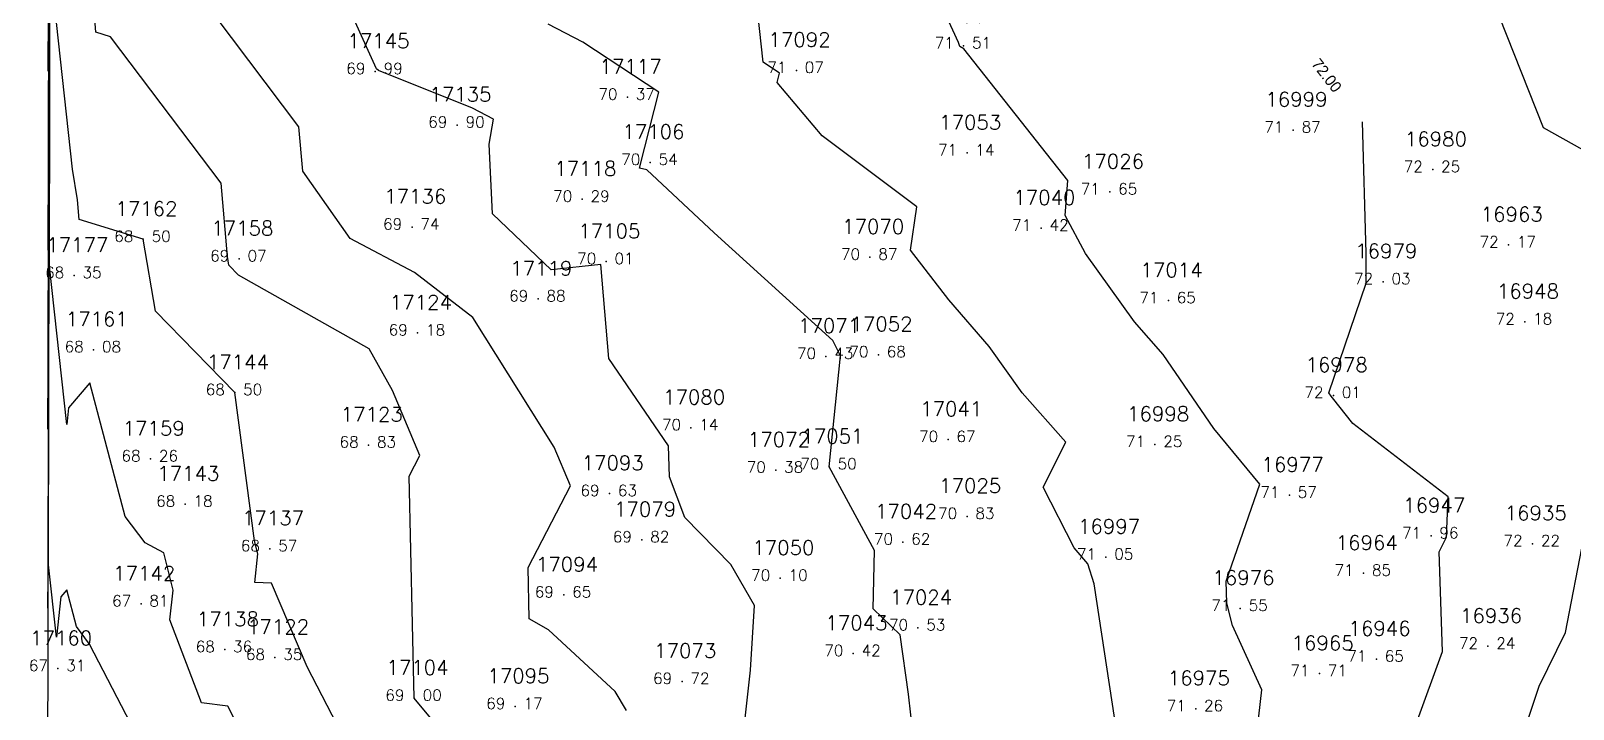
# Model space of a CAD drawing. Header units: millimetres. Extents: x 1412565 to 1412813, y 4931476 to 4931699.
# Drawn here: x 1412564.76 to 1412592.42, y 4931492.67 to 4931504.84 of the extents above; entities that cross this region are included whole.
import ezdxf
from ezdxf.enums import TextEntityAlignment as Align

# ---------------------------------------------------------------- set-up
doc = ezdxf.new("R2010")
doc.units = ezdxf.units.MM
for name, color, linetype in [('CIVIL', 50, 'Continuous'), ('CIVIL-DRAW', 80, 'Continuous'), ('CIVIL-NONAME', 130, 'Continuous'), ('CIVIL-TEXT', 240, 'Continuous'), ('CIVIL-Z', 50, 'Continuous'), ('Tcontours0', 7, 'Continuous'), ('Tcontours1', 7, 'Continuous'), ('Tcontours2', 7, 'Continuous')]:
    doc.layers.add(name, color=color, linetype=linetype)
doc.styles.add('CIVILCADMAIN', font='TXT.SHX')
doc.styles.add('MAVAT_HebTXT', font='hebtxt.shx')
doc.styles.get("Standard").update_dxf_attribs({"font": 'arial.ttf'})

# ---------------------------------------------------------------- blocks, each defined once
blk = doc.blocks.new('CIVIL-ZZ')
at = {"layer": 'CIVIL-DRAW'}
blk.add_point((0, 0), dxfattribs=at)
at = {"layer": 'CIVIL-NONAME'}
blk.add_attdef('NAME', text='', height=1.8, dxfattribs=at).set_placement((0, 2.1), align=Align.CENTER)
at = {"layer": 'CIVIL-TEXT', "flags": 8}
blk.add_attdef('TEXT', text='', height=2, dxfattribs=at).set_placement((0.2, -3.3), align=Align.CENTER)
at = {"layer": 'CIVIL-Z'}
blk.add_attdef('Z2', (0.75, -0.225), '', height=1.6, dxfattribs=at)
blk.add_attdef('Z1', text='', height=1.6, dxfattribs=at).set_placement((-0.75, -0.225), align=Align.RIGHT)

msp = doc.modelspace()

# ---------------------------------------------------------------- linework, layer by layer
at = {"layer": 'Tcontours0'}
for points, elevation in [([(1412565.072, 4931504.118), (1412565.084, 4931506.267), (1412565.175, 4931550.11)], 65), ([(1412577.575, 4931492.51), (1412577.668, 4931493.37), (1412577.737, 4931494.533), (1412577.314, 4931495.266), (1412576.491, 4931496.112), (1412576.215, 4931496.841), (1412576.199, 4931497.396), (1412575.125, 4931498.964), (1412574.986, 4931500.648), (1412574.091, 4931500.554), (1412573.042, 4931501.556), (1412572.984, 4931502.809), (1412573.059, 4931503.256), (1412572.682, 4931503.451), (1412570.997, 4931504.128), (1412570.961, 4931504.158), (1412569.749, 4931506.834)], 70)]:
    msp.add_lwpolyline(points, dxfattribs=dict(at, elevation=elevation))
at = {"layer": 'Tcontours1'}
for points, elevation in [([(1412565.071, 4931497.696), (1412565.077, 4931498.812), (1412565.174, 4931545.453)], 66), ([(1412565.07, 4931491.274), (1412565.071, 4931491.356), (1412565.173, 4931540.796)], 67), ([(1412568.99, 4931491.357), (1412568.296, 4931492.727), (1412567.822, 4931492.786), (1412567.258, 4931494.277), (1412567.318, 4931494.808), (1412567.146, 4931495.479), (1412566.812, 4931495.658), (1412566.456, 4931496.131), (1412565.824, 4931498.526), (1412565.442, 4931498.077), (1412565.41, 4931497.78), (1412565.098, 4931500.621), (1412565.172, 4931536.138)], 68), ([(1412573.301, 4931490.871), (1412571.64, 4931492.87), (1412571.546, 4931496.852), (1412571.738, 4931497.225), (1412571.247, 4931498.386), (1412570.832, 4931499.137), (1412568.49, 4931500.455), (1412568.315, 4931500.635), (1412568.289, 4931500.793), (1412568.176, 4931502.11), (1412566.195, 4931504.731), (1412565.93, 4931504.813), (1412565.814, 4931506.334), (1412565.417, 4931508.718), (1412565.129, 4931511.339), (1412565.171, 4931531.481)], 69), ([(1412584.243, 4931492.211), (1412583.829, 4931494.922), (1412583.716, 4931495.278), (1412583.474, 4931495.566), (1412582.914, 4931496.652), (1412583.321, 4931497.459), (1412582.54, 4931498.348), (1412581.945, 4931499.178), (1412581.223, 4931500.012), (1412580.536, 4931500.903), (1412580.648, 4931501.68), (1412578.952, 4931502.957), (1412578.144, 4931503.912), (1412578.187, 4931504.082), (1412577.894, 4931504.276), (1412577.739, 4931505.711)], 71), ([(1412588.551, 4931491.058), (1412589.065, 4931491.63), (1412589.151, 4931492.386), (1412589.603, 4931492.41), (1412590.076, 4931493.706), (1412590.016, 4931495.497), (1412590.15, 4931495.758), (1412590.175, 4931496.478), (1412588.47, 4931497.796), (1412588.102, 4931498.259), (1412588.078, 4931498.288), (1412588.038, 4931498.347), (1412588.706, 4931500.313), (1412588.708, 4931500.85), (1412588.643, 4931503.21)], 72)]:
    msp.add_lwpolyline(points, dxfattribs=dict(at, elevation=elevation))
at = {"layer": 'Tcontours2'}
for points, elevation in [([(1412565.072, 4931500.907), (1412565.081, 4931502.539), (1412565.175, 4931547.782)], 65.5), ([(1412565.071, 4931494.485), (1412565.074, 4931495.084), (1412565.174, 4931543.124)], 66.5), ([(1412569.69, 4931477.202), (1412569.528, 4931477.54), (1412569.481, 4931479.408), (1412569.487, 4931480.697), (1412569.055, 4931481.776), (1412568.877, 4931482.413), (1412568.624, 4931483.309), (1412568.165, 4931484.946), (1412568.01, 4931485.449), (1412568.075, 4931485.505), (1412567.951, 4931488.417), (1412567.558, 4931489.406), (1412567.157, 4931491.283), (1412566.867, 4931491.553), (1412566.555, 4931492.407), (1412565.816, 4931493.841), (1412565.582, 4931494.152), (1412565.408, 4931494.811), (1412565.303, 4931494.688), (1412565.225, 4931493.965), (1412565.083, 4931495.262), (1412565.173, 4931538.467)], 67.5), ([(1412570.89, 4931491.163), (1412569.717, 4931493.432), (1412569.079, 4931494.93), (1412568.78, 4931494.947), (1412568.837, 4931495.459), (1412568.777, 4931495.694), (1412568.42, 4931498.35), (1412566.997, 4931499.812), (1412566.78, 4931501.1), (1412565.63, 4931501.457), (1412565.603, 4931501.808), (1412565.512, 4931502.358), (1412565.114, 4931505.98), (1412565.172, 4931533.81)], 68.5), ([(1412575.444, 4931492.647), (1412575.244, 4931492.99), (1412574.048, 4931494.095), (1412573.702, 4931494.293), (1412573.68, 4931495.212), (1412574.438, 4931496.681), (1412574.146, 4931497.372), (1412572.687, 4931499.699), (1412571.643, 4931500.506), (1412570.49, 4931501.116), (1412569.64, 4931502.32), (1412569.572, 4931503.12), (1412568.07, 4931505.107), (1412567.597, 4931506.239), (1412567.052, 4931506.603), (1412566.833, 4931507.668), (1412566.073, 4931510.225), (1412566.024, 4931510.861), (1412565.323, 4931515.077), (1412565.145, 4931516.698), (1412565.171, 4931529.152)], 69.5), ([(1412588.715, 4931484.819), (1412588.771, 4931485.077), (1412589.172, 4931485.91), (1412590.673, 4931488.027), (1412590.646, 4931488.566), (1412592.1, 4931490.17), (1412591.438, 4931491.969), (1412591.811, 4931493.082), (1412592.282, 4931494.047), (1412592.607, 4931495.748), (1412593.114, 4931496.63), (1412593.179, 4931496.727), (1412593.088, 4931498.929), (1412592.9, 4931500.577), (1412592.737, 4931501.507), (1412592.593, 4931502.708), (1412591.888, 4931503.1), (1412591.1, 4931505.093), (1412590.945, 4931505.975), (1412590.017, 4931506.609), (1412589.392, 4931507.103), (1412588.434, 4931506.524)], 72.5), ([(1412586.672, 4931491.604), (1412586.834, 4931493.016), (1412586.312, 4931494.17), (1412586.209, 4931494.572), (1412586.195, 4931494.97), (1412586.803, 4931496.709), (1412585.973, 4931497.709), (1412585.07, 4931499.032), (1412584.555, 4931499.619), (1412583.673, 4931500.848), (1412583.308, 4931501.526), (1412583.357, 4931502.156), (1412581.492, 4931504.518), (1412581.422, 4931504.56), (1412581.398, 4931504.631), (1412580.854, 4931505.82)], 71.5), ([(1412580.876, 4931489.604), (1412580.498, 4931492.943), (1412580.354, 4931494.005), (1412579.866, 4931494.47), (1412579.892, 4931495.52), (1412579.08, 4931497.02), (1412579.283, 4931499.008), (1412579.146, 4931499.283), (1412577.015, 4931501.215), (1412575.81, 4931502.346), (1412575.675, 4931502.374), (1412575.774, 4931502.755), (1412576.023, 4931503.739), (1412574.661, 4931504.638), (1412574.04, 4931504.959)], 70.5)]:
    msp.add_lwpolyline(points, dxfattribs=dict(at, elevation=elevation))

# ---------------------------------------------------------------- block references
at = {"layer": 'CIVIL'}
ref = msp.add_blockref('CIVIL-ZZ', (1412581.49, 4931504.57, 71.51), dxfattribs=dict(at, xscale=0.2, yscale=0.2))
ref.add_attrib('Z2', '51', (1412581.64, 4931504.525), dxfattribs={"layer": 'CIVIL-Z', "height": 0.2, "style": 'CIVILCADMAIN'})
ref.add_attrib('Z1', '71', (1412580.97, 4931504.525), dxfattribs={"layer": 'CIVIL-Z', "height": 0.2, "style": 'CIVILCADMAIN'})
ref.add_attrib('NAME', '17069', (1412580.99, 4931504.99), dxfattribs={"layer": 'CIVIL-NONAME', "height": 0.26, "style": 'CIVILCADMAIN'})
ref = msp.add_blockref('CIVIL-ZZ', (1412570.94, 4931504.11, 69.99), dxfattribs=dict(at, xscale=0.2, yscale=0.2))
ref.add_attrib('Z2', '99', (1412571.09, 4931504.065), dxfattribs={"layer": 'CIVIL-Z', "height": 0.2, "style": 'CIVILCADMAIN'})
ref.add_attrib('Z1', '69', (1412570.42, 4931504.065), dxfattribs={"layer": 'CIVIL-Z', "height": 0.2, "style": 'CIVILCADMAIN'})
ref.add_attrib('NAME', '17145', (1412570.44, 4931504.53), dxfattribs={"layer": 'CIVIL-NONAME', "height": 0.26, "style": 'CIVILCADMAIN'})
ref = msp.add_blockref('CIVIL-ZZ', (1412578.49, 4931504.13, 71.07), dxfattribs=dict(at, xscale=0.2, yscale=0.2))
ref.add_attrib('Z2', '07', (1412578.64, 4931504.085), dxfattribs={"layer": 'CIVIL-Z', "height": 0.2, "style": 'CIVILCADMAIN'})
ref.add_attrib('Z1', '71', (1412577.97, 4931504.085), dxfattribs={"layer": 'CIVIL-Z', "height": 0.2, "style": 'CIVILCADMAIN'})
ref.add_attrib('NAME', '17092', (1412577.99, 4931504.55), dxfattribs={"layer": 'CIVIL-NONAME', "height": 0.26, "style": 'CIVILCADMAIN'})
ref = msp.add_blockref('CIVIL-ZZ', (1412575.46, 4931503.65, 70.37), dxfattribs=dict(at, xscale=0.2, yscale=0.2))
ref.add_attrib('Z2', '37', (1412575.61, 4931503.605), dxfattribs={"layer": 'CIVIL-Z', "height": 0.2, "style": 'CIVILCADMAIN'})
ref.add_attrib('Z1', '70', (1412574.94, 4931503.605), dxfattribs={"layer": 'CIVIL-Z', "height": 0.2, "style": 'CIVILCADMAIN'})
ref.add_attrib('NAME', '17117', (1412574.96, 4931504.07), dxfattribs={"layer": 'CIVIL-NONAME', "height": 0.26, "style": 'CIVILCADMAIN'})
ref = msp.add_blockref('CIVIL-ZZ', (1412572.41, 4931503.15, 69.9), dxfattribs=dict(at, xscale=0.2, yscale=0.2))
ref.add_attrib('Z2', '90', (1412572.56, 4931503.105), dxfattribs={"layer": 'CIVIL-Z', "height": 0.2, "style": 'CIVILCADMAIN'})
ref.add_attrib('Z1', '69', (1412571.89, 4931503.105), dxfattribs={"layer": 'CIVIL-Z', "height": 0.2, "style": 'CIVILCADMAIN'})
ref.add_attrib('NAME', '17135', (1412571.91, 4931503.57), dxfattribs={"layer": 'CIVIL-NONAME', "height": 0.26, "style": 'CIVILCADMAIN'})
ref = msp.add_blockref('CIVIL-ZZ', (1412587.4, 4931503.06, 71.87), dxfattribs=dict(at, xscale=0.2, yscale=0.2))
ref.add_attrib('Z2', '87', (1412587.55, 4931503.015), dxfattribs={"layer": 'CIVIL-Z', "height": 0.2, "style": 'CIVILCADMAIN'})
ref.add_attrib('Z1', '71', (1412586.88, 4931503.015), dxfattribs={"layer": 'CIVIL-Z', "height": 0.2, "style": 'CIVILCADMAIN'})
ref.add_attrib('NAME', '16999', (1412586.9, 4931503.48), dxfattribs={"layer": 'CIVIL-NONAME', "height": 0.26, "style": 'CIVILCADMAIN'})
ref = msp.add_blockref('CIVIL-ZZ', (1412581.55, 4931502.65, 71.14), dxfattribs=dict(at, xscale=0.2, yscale=0.2))
ref.add_attrib('Z2', '14', (1412581.7, 4931502.605), dxfattribs={"layer": 'CIVIL-Z', "height": 0.2, "style": 'CIVILCADMAIN'})
ref.add_attrib('Z1', '71', (1412581.03, 4931502.605), dxfattribs={"layer": 'CIVIL-Z', "height": 0.2, "style": 'CIVILCADMAIN'})
ref.add_attrib('NAME', '17053', (1412581.05, 4931503.07), dxfattribs={"layer": 'CIVIL-NONAME', "height": 0.26, "style": 'CIVILCADMAIN'})
ref = msp.add_blockref('CIVIL-ZZ', (1412575.87, 4931502.48, 70.54), dxfattribs=dict(at, xscale=0.2, yscale=0.2))
ref.add_attrib('Z2', '54', (1412576.02, 4931502.435), dxfattribs={"layer": 'CIVIL-Z', "height": 0.2, "style": 'CIVILCADMAIN'})
ref.add_attrib('Z1', '70', (1412575.35, 4931502.435), dxfattribs={"layer": 'CIVIL-Z', "height": 0.2, "style": 'CIVILCADMAIN'})
ref.add_attrib('NAME', '17106', (1412575.37, 4931502.9), dxfattribs={"layer": 'CIVIL-NONAME', "height": 0.26, "style": 'CIVILCADMAIN'})
ref = msp.add_blockref('CIVIL-ZZ', (1412589.9, 4931502.35, 72.25), dxfattribs=dict(at, xscale=0.2, yscale=0.2))
ref.add_attrib('Z2', '25', (1412590.05, 4931502.305), dxfattribs={"layer": 'CIVIL-Z', "height": 0.2, "style": 'CIVILCADMAIN'})
ref.add_attrib('Z1', '72', (1412589.38, 4931502.305), dxfattribs={"layer": 'CIVIL-Z', "height": 0.2, "style": 'CIVILCADMAIN'})
ref.add_attrib('NAME', '16980', (1412589.4, 4931502.77), dxfattribs={"layer": 'CIVIL-NONAME', "height": 0.26, "style": 'CIVILCADMAIN'})
ref = msp.add_blockref('CIVIL-ZZ', (1412574.65, 4931501.82, 70.29), dxfattribs=dict(at, xscale=0.2, yscale=0.2))
ref.add_attrib('Z2', '29', (1412574.8, 4931501.775), dxfattribs={"layer": 'CIVIL-Z', "height": 0.2, "style": 'CIVILCADMAIN'})
ref.add_attrib('Z1', '70', (1412574.13, 4931501.775), dxfattribs={"layer": 'CIVIL-Z', "height": 0.2, "style": 'CIVILCADMAIN'})
ref.add_attrib('NAME', '17118', (1412574.15, 4931502.24), dxfattribs={"layer": 'CIVIL-NONAME', "height": 0.26, "style": 'CIVILCADMAIN'})
ref = msp.add_blockref('CIVIL-ZZ', (1412584.11, 4931501.95, 71.65), dxfattribs=dict(at, xscale=0.2, yscale=0.2))
ref.add_attrib('Z2', '65', (1412584.26, 4931501.905), dxfattribs={"layer": 'CIVIL-Z', "height": 0.2, "style": 'CIVILCADMAIN'})
ref.add_attrib('Z1', '71', (1412583.59, 4931501.905), dxfattribs={"layer": 'CIVIL-Z', "height": 0.2, "style": 'CIVILCADMAIN'})
ref.add_attrib('NAME', '17026', (1412583.61, 4931502.37), dxfattribs={"layer": 'CIVIL-NONAME', "height": 0.26, "style": 'CIVILCADMAIN'})
ref = msp.add_blockref('CIVIL-ZZ', (1412571.6, 4931501.32, 69.74), dxfattribs=dict(at, xscale=0.2, yscale=0.2))
ref.add_attrib('Z2', '74', (1412571.75, 4931501.275), dxfattribs={"layer": 'CIVIL-Z', "height": 0.2, "style": 'CIVILCADMAIN'})
ref.add_attrib('Z1', '69', (1412571.08, 4931501.275), dxfattribs={"layer": 'CIVIL-Z', "height": 0.2, "style": 'CIVILCADMAIN'})
ref.add_attrib('NAME', '17136', (1412571.1, 4931501.74), dxfattribs={"layer": 'CIVIL-NONAME', "height": 0.26, "style": 'CIVILCADMAIN'})
ref = msp.add_blockref('CIVIL-ZZ', (1412582.88, 4931501.3, 71.42), dxfattribs=dict(at, xscale=0.2, yscale=0.2))
ref.add_attrib('Z2', '42', (1412583.03, 4931501.255), dxfattribs={"layer": 'CIVIL-Z', "height": 0.2, "style": 'CIVILCADMAIN'})
ref.add_attrib('Z1', '71', (1412582.36, 4931501.255), dxfattribs={"layer": 'CIVIL-Z', "height": 0.2, "style": 'CIVILCADMAIN'})
ref.add_attrib('NAME', '17040', (1412582.38, 4931501.72), dxfattribs={"layer": 'CIVIL-NONAME', "height": 0.26, "style": 'CIVILCADMAIN'})
ref = msp.add_blockref('CIVIL-ZZ', (1412566.78, 4931501.1, 68.5), dxfattribs=dict(at, xscale=0.2, yscale=0.2))
ref.add_attrib('Z2', '50', (1412566.93, 4931501.055), dxfattribs={"layer": 'CIVIL-Z', "height": 0.2, "style": 'CIVILCADMAIN'})
ref.add_attrib('Z1', '68', (1412566.26, 4931501.055), dxfattribs={"layer": 'CIVIL-Z', "height": 0.2, "style": 'CIVILCADMAIN'})
ref.add_attrib('NAME', '17162', (1412566.28, 4931501.52), dxfattribs={"layer": 'CIVIL-NONAME', "height": 0.26, "style": 'CIVILCADMAIN'})
ref = msp.add_blockref('CIVIL-ZZ', (1412591.26, 4931501, 72.17), dxfattribs=dict(at, xscale=0.2, yscale=0.2))
ref.add_attrib('Z2', '17', (1412591.41, 4931500.955), dxfattribs={"layer": 'CIVIL-Z', "height": 0.2, "style": 'CIVILCADMAIN'})
ref.add_attrib('Z1', '72', (1412590.74, 4931500.955), dxfattribs={"layer": 'CIVIL-Z', "height": 0.2, "style": 'CIVILCADMAIN'})
ref.add_attrib('NAME', '16963', (1412590.76, 4931501.42), dxfattribs={"layer": 'CIVIL-NONAME', "height": 0.26, "style": 'CIVILCADMAIN'})
ref = msp.add_blockref('CIVIL-ZZ', (1412568.5, 4931500.75, 69.07), dxfattribs=dict(at, xscale=0.2, yscale=0.2))
ref.add_attrib('Z2', '07', (1412568.65, 4931500.705), dxfattribs={"layer": 'CIVIL-Z', "height": 0.2, "style": 'CIVILCADMAIN'})
ref.add_attrib('Z1', '69', (1412567.98, 4931500.705), dxfattribs={"layer": 'CIVIL-Z', "height": 0.2, "style": 'CIVILCADMAIN'})
ref.add_attrib('NAME', '17158', (1412568, 4931501.17), dxfattribs={"layer": 'CIVIL-NONAME', "height": 0.26, "style": 'CIVILCADMAIN'})
ref = msp.add_blockref('CIVIL-ZZ', (1412575.08, 4931500.7, 70.01), dxfattribs=dict(at, xscale=0.2, yscale=0.2))
ref.add_attrib('Z2', '01', (1412575.23, 4931500.655), dxfattribs={"layer": 'CIVIL-Z', "height": 0.2, "style": 'CIVILCADMAIN'})
ref.add_attrib('Z1', '70', (1412574.56, 4931500.655), dxfattribs={"layer": 'CIVIL-Z', "height": 0.2, "style": 'CIVILCADMAIN'})
ref.add_attrib('NAME', '17105', (1412574.58, 4931501.12), dxfattribs={"layer": 'CIVIL-NONAME', "height": 0.26, "style": 'CIVILCADMAIN'})
ref = msp.add_blockref('CIVIL-ZZ', (1412579.81, 4931500.78, 70.87), dxfattribs=dict(at, xscale=0.2, yscale=0.2))
ref.add_attrib('Z2', '87', (1412579.96, 4931500.735), dxfattribs={"layer": 'CIVIL-Z', "height": 0.2, "style": 'CIVILCADMAIN'})
ref.add_attrib('Z1', '70', (1412579.29, 4931500.735), dxfattribs={"layer": 'CIVIL-Z', "height": 0.2, "style": 'CIVILCADMAIN'})
ref.add_attrib('NAME', '17070', (1412579.31, 4931501.2), dxfattribs={"layer": 'CIVIL-NONAME', "height": 0.26, "style": 'CIVILCADMAIN'})
ref = msp.add_blockref('CIVIL-ZZ', (1412565.54, 4931500.45, 68.35), dxfattribs=dict(at, xscale=0.2, yscale=0.2))
ref.add_attrib('Z2', '35', (1412565.69, 4931500.405), dxfattribs={"layer": 'CIVIL-Z', "height": 0.2, "style": 'CIVILCADMAIN'})
ref.add_attrib('Z1', '68', (1412565.02, 4931500.405), dxfattribs={"layer": 'CIVIL-Z', "height": 0.2, "style": 'CIVILCADMAIN'})
ref.add_attrib('NAME', '17177', (1412565.04, 4931500.87), dxfattribs={"layer": 'CIVIL-NONAME', "height": 0.26, "style": 'CIVILCADMAIN'})
ref = msp.add_blockref('CIVIL-ZZ', (1412589.01, 4931500.34, 72.03), dxfattribs=dict(at, xscale=0.2, yscale=0.2))
ref.add_attrib('Z2', '03', (1412589.16, 4931500.295), dxfattribs={"layer": 'CIVIL-Z', "height": 0.2, "style": 'CIVILCADMAIN'})
ref.add_attrib('Z1', '72', (1412588.49, 4931500.295), dxfattribs={"layer": 'CIVIL-Z', "height": 0.2, "style": 'CIVILCADMAIN'})
ref.add_attrib('NAME', '16979', (1412588.51, 4931500.76), dxfattribs={"layer": 'CIVIL-NONAME', "height": 0.26, "style": 'CIVILCADMAIN'})
ref = msp.add_blockref('CIVIL-ZZ', (1412573.86, 4931500.03, 69.88), dxfattribs=dict(at, xscale=0.2, yscale=0.2))
ref.add_attrib('Z2', '88', (1412574.01, 4931499.985), dxfattribs={"layer": 'CIVIL-Z', "height": 0.2, "style": 'CIVILCADMAIN'})
ref.add_attrib('Z1', '69', (1412573.34, 4931499.985), dxfattribs={"layer": 'CIVIL-Z', "height": 0.2, "style": 'CIVILCADMAIN'})
ref.add_attrib('NAME', '17119', (1412573.36, 4931500.45), dxfattribs={"layer": 'CIVIL-NONAME', "height": 0.26, "style": 'CIVILCADMAIN'})
ref = msp.add_blockref('CIVIL-ZZ', (1412585.16, 4931500, 71.65), dxfattribs=dict(at, xscale=0.2, yscale=0.2))
ref.add_attrib('Z2', '65', (1412585.31, 4931499.955), dxfattribs={"layer": 'CIVIL-Z', "height": 0.2, "style": 'CIVILCADMAIN'})
ref.add_attrib('Z1', '71', (1412584.64, 4931499.955), dxfattribs={"layer": 'CIVIL-Z', "height": 0.2, "style": 'CIVILCADMAIN'})
ref.add_attrib('NAME', '17014', (1412584.66, 4931500.42), dxfattribs={"layer": 'CIVIL-NONAME', "height": 0.26, "style": 'CIVILCADMAIN'})
ref = msp.add_blockref('CIVIL-ZZ', (1412591.55, 4931499.62, 72.18), dxfattribs=dict(at, xscale=0.2, yscale=0.2))
ref.add_attrib('Z2', '18', (1412591.7, 4931499.575), dxfattribs={"layer": 'CIVIL-Z', "height": 0.2, "style": 'CIVILCADMAIN'})
ref.add_attrib('Z1', '72', (1412591.03, 4931499.575), dxfattribs={"layer": 'CIVIL-Z', "height": 0.2, "style": 'CIVILCADMAIN'})
ref.add_attrib('NAME', '16948', (1412591.05, 4931500.04), dxfattribs={"layer": 'CIVIL-NONAME', "height": 0.26, "style": 'CIVILCADMAIN'})
ref = msp.add_blockref('CIVIL-ZZ', (1412571.7, 4931499.42, 69.18), dxfattribs=dict(at, xscale=0.2, yscale=0.2))
ref.add_attrib('Z2', '18', (1412571.85, 4931499.375), dxfattribs={"layer": 'CIVIL-Z', "height": 0.2, "style": 'CIVILCADMAIN'})
ref.add_attrib('Z1', '69', (1412571.18, 4931499.375), dxfattribs={"layer": 'CIVIL-Z', "height": 0.2, "style": 'CIVILCADMAIN'})
ref.add_attrib('NAME', '17124', (1412571.2, 4931499.84), dxfattribs={"layer": 'CIVIL-NONAME', "height": 0.26, "style": 'CIVILCADMAIN'})
ref = msp.add_blockref('CIVIL-ZZ', (1412565.89, 4931499.12, 68.08), dxfattribs=dict(at, xscale=0.2, yscale=0.2))
ref.add_attrib('Z2', '08', (1412566.04, 4931499.075), dxfattribs={"layer": 'CIVIL-Z', "height": 0.2, "style": 'CIVILCADMAIN'})
ref.add_attrib('Z1', '68', (1412565.37, 4931499.075), dxfattribs={"layer": 'CIVIL-Z', "height": 0.2, "style": 'CIVILCADMAIN'})
ref.add_attrib('NAME', '17161', (1412565.39, 4931499.54), dxfattribs={"layer": 'CIVIL-NONAME', "height": 0.26, "style": 'CIVILCADMAIN'})
ref = msp.add_blockref('CIVIL-ZZ', (1412579.02, 4931499, 70.43), dxfattribs=dict(at, xscale=0.2, yscale=0.2))
ref.add_attrib('Z2', '43', (1412579.17, 4931498.955), dxfattribs={"layer": 'CIVIL-Z', "height": 0.2, "style": 'CIVILCADMAIN'})
ref.add_attrib('Z1', '70', (1412578.5, 4931498.955), dxfattribs={"layer": 'CIVIL-Z', "height": 0.2, "style": 'CIVILCADMAIN'})
ref.add_attrib('NAME', '17071', (1412578.52, 4931499.42), dxfattribs={"layer": 'CIVIL-NONAME', "height": 0.26, "style": 'CIVILCADMAIN'})
ref = msp.add_blockref('CIVIL-ZZ', (1412579.96, 4931499.03, 70.68), dxfattribs=dict(at, xscale=0.2, yscale=0.2))
ref.add_attrib('Z2', '68', (1412580.11, 4931498.985), dxfattribs={"layer": 'CIVIL-Z', "height": 0.2, "style": 'CIVILCADMAIN'})
ref.add_attrib('Z1', '70', (1412579.44, 4931498.985), dxfattribs={"layer": 'CIVIL-Z', "height": 0.2, "style": 'CIVILCADMAIN'})
ref.add_attrib('NAME', '17052', (1412579.46, 4931499.45), dxfattribs={"layer": 'CIVIL-NONAME', "height": 0.26, "style": 'CIVILCADMAIN'})
ref = msp.add_blockref('CIVIL-ZZ', (1412568.42, 4931498.35, 68.5), dxfattribs=dict(at, xscale=0.2, yscale=0.2))
ref.add_attrib('Z2', '50', (1412568.57, 4931498.305), dxfattribs={"layer": 'CIVIL-Z', "height": 0.2, "style": 'CIVILCADMAIN'})
ref.add_attrib('Z1', '68', (1412567.9, 4931498.305), dxfattribs={"layer": 'CIVIL-Z', "height": 0.2, "style": 'CIVILCADMAIN'})
ref.add_attrib('NAME', '17144', (1412567.92, 4931498.77), dxfattribs={"layer": 'CIVIL-NONAME', "height": 0.26, "style": 'CIVILCADMAIN'})
ref = msp.add_blockref('CIVIL-ZZ', (1412588.12, 4931498.3, 72.01), dxfattribs=dict(at, xscale=0.2, yscale=0.2))
ref.add_attrib('Z2', '01', (1412588.27, 4931498.255), dxfattribs={"layer": 'CIVIL-Z', "height": 0.2, "style": 'CIVILCADMAIN'})
ref.add_attrib('Z1', '72', (1412587.6, 4931498.255), dxfattribs={"layer": 'CIVIL-Z', "height": 0.2, "style": 'CIVILCADMAIN'})
ref.add_attrib('NAME', '16978', (1412587.62, 4931498.72), dxfattribs={"layer": 'CIVIL-NONAME', "height": 0.26, "style": 'CIVILCADMAIN'})
ref = msp.add_blockref('CIVIL-ZZ', (1412576.6, 4931497.72, 70.14), dxfattribs=dict(at, xscale=0.2, yscale=0.2))
ref.add_attrib('Z2', '14', (1412576.75, 4931497.675), dxfattribs={"layer": 'CIVIL-Z', "height": 0.2, "style": 'CIVILCADMAIN'})
ref.add_attrib('Z1', '70', (1412576.08, 4931497.675), dxfattribs={"layer": 'CIVIL-Z', "height": 0.2, "style": 'CIVILCADMAIN'})
ref.add_attrib('NAME', '17080', (1412576.1, 4931498.14), dxfattribs={"layer": 'CIVIL-NONAME', "height": 0.26, "style": 'CIVILCADMAIN'})
ref = msp.add_blockref('CIVIL-ZZ', (1412570.82, 4931497.41, 68.83), dxfattribs=dict(at, xscale=0.2, yscale=0.2))
ref.add_attrib('Z2', '83', (1412570.97, 4931497.365), dxfattribs={"layer": 'CIVIL-Z', "height": 0.2, "style": 'CIVILCADMAIN'})
ref.add_attrib('Z1', '68', (1412570.3, 4931497.365), dxfattribs={"layer": 'CIVIL-Z', "height": 0.2, "style": 'CIVILCADMAIN'})
ref.add_attrib('NAME', '17123', (1412570.32, 4931497.83), dxfattribs={"layer": 'CIVIL-NONAME', "height": 0.26, "style": 'CIVILCADMAIN'})
ref = msp.add_blockref('CIVIL-ZZ', (1412581.21, 4931497.51, 70.67), dxfattribs=dict(at, xscale=0.2, yscale=0.2))
ref.add_attrib('Z2', '67', (1412581.36, 4931497.465), dxfattribs={"layer": 'CIVIL-Z', "height": 0.2, "style": 'CIVILCADMAIN'})
ref.add_attrib('Z1', '70', (1412580.69, 4931497.465), dxfattribs={"layer": 'CIVIL-Z', "height": 0.2, "style": 'CIVILCADMAIN'})
ref.add_attrib('NAME', '17041', (1412580.71, 4931497.93), dxfattribs={"layer": 'CIVIL-NONAME', "height": 0.26, "style": 'CIVILCADMAIN'})
ref = msp.add_blockref('CIVIL-ZZ', (1412584.92, 4931497.42, 71.25), dxfattribs=dict(at, xscale=0.2, yscale=0.2))
ref.add_attrib('Z2', '25', (1412585.07, 4931497.375), dxfattribs={"layer": 'CIVIL-Z', "height": 0.2, "style": 'CIVILCADMAIN'})
ref.add_attrib('Z1', '71', (1412584.4, 4931497.375), dxfattribs={"layer": 'CIVIL-Z', "height": 0.2, "style": 'CIVILCADMAIN'})
ref.add_attrib('NAME', '16998', (1412584.42, 4931497.84), dxfattribs={"layer": 'CIVIL-NONAME', "height": 0.26, "style": 'CIVILCADMAIN'})
ref = msp.add_blockref('CIVIL-ZZ', (1412566.91, 4931497.16, 68.26), dxfattribs=dict(at, xscale=0.2, yscale=0.2))
ref.add_attrib('Z2', '26', (1412567.06, 4931497.115), dxfattribs={"layer": 'CIVIL-Z', "height": 0.2, "style": 'CIVILCADMAIN'})
ref.add_attrib('Z1', '68', (1412566.39, 4931497.115), dxfattribs={"layer": 'CIVIL-Z', "height": 0.2, "style": 'CIVILCADMAIN'})
ref.add_attrib('NAME', '17159', (1412566.41, 4931497.58), dxfattribs={"layer": 'CIVIL-NONAME', "height": 0.26, "style": 'CIVILCADMAIN'})
ref = msp.add_blockref('CIVIL-ZZ', (1412578.12, 4931496.96, 70.38), dxfattribs=dict(at, xscale=0.2, yscale=0.2))
ref.add_attrib('Z2', '38', (1412578.27, 4931496.915), dxfattribs={"layer": 'CIVIL-Z', "height": 0.2, "style": 'CIVILCADMAIN'})
ref.add_attrib('Z1', '70', (1412577.6, 4931496.915), dxfattribs={"layer": 'CIVIL-Z', "height": 0.2, "style": 'CIVILCADMAIN'})
ref.add_attrib('NAME', '17072', (1412577.62, 4931497.38), dxfattribs={"layer": 'CIVIL-NONAME', "height": 0.26, "style": 'CIVILCADMAIN'})
ref = msp.add_blockref('CIVIL-ZZ', (1412579.08, 4931497.02, 70.5), dxfattribs=dict(at, xscale=0.2, yscale=0.2))
ref.add_attrib('Z2', '50', (1412579.23, 4931496.975), dxfattribs={"layer": 'CIVIL-Z', "height": 0.2, "style": 'CIVILCADMAIN'})
ref.add_attrib('Z1', '70', (1412578.56, 4931496.975), dxfattribs={"layer": 'CIVIL-Z', "height": 0.2, "style": 'CIVILCADMAIN'})
ref.add_attrib('NAME', '17051', (1412578.58, 4931497.44), dxfattribs={"layer": 'CIVIL-NONAME', "height": 0.26, "style": 'CIVILCADMAIN'})
ref = msp.add_blockref('CIVIL-ZZ', (1412575.14, 4931496.54, 69.63), dxfattribs=dict(at, xscale=0.2, yscale=0.2))
ref.add_attrib('Z2', '63', (1412575.29, 4931496.495), dxfattribs={"layer": 'CIVIL-Z', "height": 0.2, "style": 'CIVILCADMAIN'})
ref.add_attrib('Z1', '69', (1412574.62, 4931496.495), dxfattribs={"layer": 'CIVIL-Z', "height": 0.2, "style": 'CIVILCADMAIN'})
ref.add_attrib('NAME', '17093', (1412574.64, 4931496.96), dxfattribs={"layer": 'CIVIL-NONAME', "height": 0.26, "style": 'CIVILCADMAIN'})
ref = msp.add_blockref('CIVIL-ZZ', (1412587.33, 4931496.51, 71.57), dxfattribs=dict(at, xscale=0.2, yscale=0.2))
ref.add_attrib('Z2', '57', (1412587.48, 4931496.465), dxfattribs={"layer": 'CIVIL-Z', "height": 0.2, "style": 'CIVILCADMAIN'})
ref.add_attrib('Z1', '71', (1412586.81, 4931496.465), dxfattribs={"layer": 'CIVIL-Z', "height": 0.2, "style": 'CIVILCADMAIN'})
ref.add_attrib('NAME', '16977', (1412586.83, 4931496.93), dxfattribs={"layer": 'CIVIL-NONAME', "height": 0.26, "style": 'CIVILCADMAIN'})
ref = msp.add_blockref('CIVIL-ZZ', (1412567.53, 4931496.35, 68.18), dxfattribs=dict(at, xscale=0.2, yscale=0.2))
ref.add_attrib('Z2', '18', (1412567.68, 4931496.305), dxfattribs={"layer": 'CIVIL-Z', "height": 0.2, "style": 'CIVILCADMAIN'})
ref.add_attrib('Z1', '68', (1412567.01, 4931496.305), dxfattribs={"layer": 'CIVIL-Z', "height": 0.2, "style": 'CIVILCADMAIN'})
ref.add_attrib('NAME', '17143', (1412567.03, 4931496.77), dxfattribs={"layer": 'CIVIL-NONAME', "height": 0.26, "style": 'CIVILCADMAIN'})
ref = msp.add_blockref('CIVIL-ZZ', (1412581.55, 4931496.13, 70.83), dxfattribs=dict(at, xscale=0.2, yscale=0.2))
ref.add_attrib('Z2', '83', (1412581.7, 4931496.085), dxfattribs={"layer": 'CIVIL-Z', "height": 0.2, "style": 'CIVILCADMAIN'})
ref.add_attrib('Z1', '70', (1412581.03, 4931496.085), dxfattribs={"layer": 'CIVIL-Z', "height": 0.2, "style": 'CIVILCADMAIN'})
ref.add_attrib('NAME', '17025', (1412581.05, 4931496.55), dxfattribs={"layer": 'CIVIL-NONAME', "height": 0.26, "style": 'CIVILCADMAIN'})
ref = msp.add_blockref('CIVIL-ZZ', (1412575.72, 4931495.71, 69.82), dxfattribs=dict(at, xscale=0.2, yscale=0.2))
ref.add_attrib('Z2', '82', (1412575.87, 4931495.665), dxfattribs={"layer": 'CIVIL-Z', "height": 0.2, "style": 'CIVILCADMAIN'})
ref.add_attrib('Z1', '69', (1412575.2, 4931495.665), dxfattribs={"layer": 'CIVIL-Z', "height": 0.2, "style": 'CIVILCADMAIN'})
ref.add_attrib('NAME', '17079', (1412575.22, 4931496.13), dxfattribs={"layer": 'CIVIL-NONAME', "height": 0.26, "style": 'CIVILCADMAIN'})
ref = msp.add_blockref('CIVIL-ZZ', (1412580.4, 4931495.67, 70.62), dxfattribs=dict(at, xscale=0.2, yscale=0.2))
ref.add_attrib('Z2', '62', (1412580.55, 4931495.625), dxfattribs={"layer": 'CIVIL-Z', "height": 0.2, "style": 'CIVILCADMAIN'})
ref.add_attrib('Z1', '70', (1412579.88, 4931495.625), dxfattribs={"layer": 'CIVIL-Z', "height": 0.2, "style": 'CIVILCADMAIN'})
ref.add_attrib('NAME', '17042', (1412579.9, 4931496.09), dxfattribs={"layer": 'CIVIL-NONAME', "height": 0.26, "style": 'CIVILCADMAIN'})
ref = msp.add_blockref('CIVIL-ZZ', (1412589.87, 4931495.78, 71.96), dxfattribs=dict(at, xscale=0.2, yscale=0.2))
ref.add_attrib('Z2', '96', (1412590.02, 4931495.735), dxfattribs={"layer": 'CIVIL-Z', "height": 0.2, "style": 'CIVILCADMAIN'})
ref.add_attrib('Z1', '71', (1412589.35, 4931495.735), dxfattribs={"layer": 'CIVIL-Z', "height": 0.2, "style": 'CIVILCADMAIN'})
ref.add_attrib('NAME', '16947', (1412589.37, 4931496.2), dxfattribs={"layer": 'CIVIL-NONAME', "height": 0.26, "style": 'CIVILCADMAIN'})
ref = msp.add_blockref('CIVIL-ZZ', (1412569.05, 4931495.55, 68.57), dxfattribs=dict(at, xscale=0.2, yscale=0.2))
ref.add_attrib('Z2', '57', (1412569.2, 4931495.505), dxfattribs={"layer": 'CIVIL-Z', "height": 0.2, "style": 'CIVILCADMAIN'})
ref.add_attrib('Z1', '68', (1412568.53, 4931495.505), dxfattribs={"layer": 'CIVIL-Z', "height": 0.2, "style": 'CIVILCADMAIN'})
ref.add_attrib('NAME', '17137', (1412568.55, 4931495.97), dxfattribs={"layer": 'CIVIL-NONAME', "height": 0.26, "style": 'CIVILCADMAIN'})
ref = msp.add_blockref('CIVIL-ZZ', (1412584.04, 4931495.4, 71.05), dxfattribs=dict(at, xscale=0.2, yscale=0.2))
ref.add_attrib('Z2', '05', (1412584.19, 4931495.355), dxfattribs={"layer": 'CIVIL-Z', "height": 0.2, "style": 'CIVILCADMAIN'})
ref.add_attrib('Z1', '71', (1412583.52, 4931495.355), dxfattribs={"layer": 'CIVIL-Z', "height": 0.2, "style": 'CIVILCADMAIN'})
ref.add_attrib('NAME', '16997', (1412583.54, 4931495.82), dxfattribs={"layer": 'CIVIL-NONAME', "height": 0.26, "style": 'CIVILCADMAIN'})
ref = msp.add_blockref('CIVIL-ZZ', (1412591.69, 4931495.64, 72.22), dxfattribs=dict(at, xscale=0.2, yscale=0.2))
ref.add_attrib('Z2', '22', (1412591.84, 4931495.595), dxfattribs={"layer": 'CIVIL-Z', "height": 0.2, "style": 'CIVILCADMAIN'})
ref.add_attrib('Z1', '72', (1412591.17, 4931495.595), dxfattribs={"layer": 'CIVIL-Z', "height": 0.2, "style": 'CIVILCADMAIN'})
ref.add_attrib('NAME', '16935', (1412591.19, 4931496.06), dxfattribs={"layer": 'CIVIL-NONAME', "height": 0.26, "style": 'CIVILCADMAIN'})
ref = msp.add_blockref('CIVIL-ZZ', (1412588.66, 4931495.11, 71.85), dxfattribs=dict(at, xscale=0.2, yscale=0.2))
ref.add_attrib('Z2', '85', (1412588.81, 4931495.065), dxfattribs={"layer": 'CIVIL-Z', "height": 0.2, "style": 'CIVILCADMAIN'})
ref.add_attrib('Z1', '71', (1412588.14, 4931495.065), dxfattribs={"layer": 'CIVIL-Z', "height": 0.2, "style": 'CIVILCADMAIN'})
ref.add_attrib('NAME', '16964', (1412588.16, 4931495.53), dxfattribs={"layer": 'CIVIL-NONAME', "height": 0.26, "style": 'CIVILCADMAIN'})
ref = msp.add_blockref('CIVIL-ZZ', (1412578.2, 4931495.02, 70.1), dxfattribs=dict(at, xscale=0.2, yscale=0.2))
ref.add_attrib('Z2', '10', (1412578.35, 4931494.975), dxfattribs={"layer": 'CIVIL-Z', "height": 0.2, "style": 'CIVILCADMAIN'})
ref.add_attrib('Z1', '70', (1412577.68, 4931494.975), dxfattribs={"layer": 'CIVIL-Z', "height": 0.2, "style": 'CIVILCADMAIN'})
ref.add_attrib('NAME', '17050', (1412577.7, 4931495.44), dxfattribs={"layer": 'CIVIL-NONAME', "height": 0.26, "style": 'CIVILCADMAIN'})
ref = msp.add_blockref('CIVIL-ZZ', (1412566.74, 4931494.56, 67.81), dxfattribs=dict(at, xscale=0.2, yscale=0.2))
ref.add_attrib('Z2', '81', (1412566.89, 4931494.515), dxfattribs={"layer": 'CIVIL-Z', "height": 0.2, "style": 'CIVILCADMAIN'})
ref.add_attrib('Z1', '67', (1412566.22, 4931494.515), dxfattribs={"layer": 'CIVIL-Z', "height": 0.2, "style": 'CIVILCADMAIN'})
ref.add_attrib('NAME', '17142', (1412566.24, 4931494.98), dxfattribs={"layer": 'CIVIL-NONAME', "height": 0.26, "style": 'CIVILCADMAIN'})
ref = msp.add_blockref('CIVIL-ZZ', (1412574.32, 4931494.72, 69.65), dxfattribs=dict(at, xscale=0.2, yscale=0.2))
ref.add_attrib('Z2', '65', (1412574.47, 4931494.675), dxfattribs={"layer": 'CIVIL-Z', "height": 0.2, "style": 'CIVILCADMAIN'})
ref.add_attrib('Z1', '69', (1412573.8, 4931494.675), dxfattribs={"layer": 'CIVIL-Z', "height": 0.2, "style": 'CIVILCADMAIN'})
ref.add_attrib('NAME', '17094', (1412573.82, 4931495.14), dxfattribs={"layer": 'CIVIL-NONAME', "height": 0.26, "style": 'CIVILCADMAIN'})
ref = msp.add_blockref('CIVIL-ZZ', (1412586.45, 4931494.48, 71.55), dxfattribs=dict(at, xscale=0.2, yscale=0.2))
ref.add_attrib('Z2', '55', (1412586.6, 4931494.435), dxfattribs={"layer": 'CIVIL-Z', "height": 0.2, "style": 'CIVILCADMAIN'})
ref.add_attrib('Z1', '71', (1412585.93, 4931494.435), dxfattribs={"layer": 'CIVIL-Z', "height": 0.2, "style": 'CIVILCADMAIN'})
ref.add_attrib('NAME', '16976', (1412585.95, 4931494.9), dxfattribs={"layer": 'CIVIL-NONAME', "height": 0.26, "style": 'CIVILCADMAIN'})
ref = msp.add_blockref('CIVIL-ZZ', (1412580.67, 4931494.13, 70.53), dxfattribs=dict(at, xscale=0.2, yscale=0.2))
ref.add_attrib('Z2', '53', (1412580.82, 4931494.085), dxfattribs={"layer": 'CIVIL-Z', "height": 0.2, "style": 'CIVILCADMAIN'})
ref.add_attrib('Z1', '70', (1412580.15, 4931494.085), dxfattribs={"layer": 'CIVIL-Z', "height": 0.2, "style": 'CIVILCADMAIN'})
ref.add_attrib('NAME', '17024', (1412580.17, 4931494.55), dxfattribs={"layer": 'CIVIL-NONAME', "height": 0.26, "style": 'CIVILCADMAIN'})
ref = msp.add_blockref('CIVIL-ZZ', (1412568.24, 4931493.74, 68.36), dxfattribs=dict(at, xscale=0.2, yscale=0.2))
ref.add_attrib('Z2', '36', (1412568.39, 4931493.695), dxfattribs={"layer": 'CIVIL-Z', "height": 0.2, "style": 'CIVILCADMAIN'})
ref.add_attrib('Z1', '68', (1412567.72, 4931493.695), dxfattribs={"layer": 'CIVIL-Z', "height": 0.2, "style": 'CIVILCADMAIN'})
ref.add_attrib('NAME', '17138', (1412567.74, 4931494.16), dxfattribs={"layer": 'CIVIL-NONAME', "height": 0.26, "style": 'CIVILCADMAIN'})
ref = msp.add_blockref('CIVIL-ZZ', (1412590.89, 4931493.8, 72.24), dxfattribs=dict(at, xscale=0.2, yscale=0.2))
ref.add_attrib('Z2', '24', (1412591.04, 4931493.755), dxfattribs={"layer": 'CIVIL-Z', "height": 0.2, "style": 'CIVILCADMAIN'})
ref.add_attrib('Z1', '72', (1412590.37, 4931493.755), dxfattribs={"layer": 'CIVIL-Z', "height": 0.2, "style": 'CIVILCADMAIN'})
ref.add_attrib('NAME', '16936', (1412590.39, 4931494.22), dxfattribs={"layer": 'CIVIL-NONAME', "height": 0.26, "style": 'CIVILCADMAIN'})
ref = msp.add_blockref('CIVIL-ZZ', (1412569.14, 4931493.6, 68.35), dxfattribs=dict(at, xscale=0.2, yscale=0.2))
ref.add_attrib('Z2', '35', (1412569.29, 4931493.555), dxfattribs={"layer": 'CIVIL-Z', "height": 0.2, "style": 'CIVILCADMAIN'})
ref.add_attrib('Z1', '68', (1412568.62, 4931493.555), dxfattribs={"layer": 'CIVIL-Z', "height": 0.2, "style": 'CIVILCADMAIN'})
ref.add_attrib('NAME', '17122', (1412568.64, 4931494.02), dxfattribs={"layer": 'CIVIL-NONAME', "height": 0.26, "style": 'CIVILCADMAIN'})
ref = msp.add_blockref('CIVIL-ZZ', (1412579.51, 4931493.67, 70.42), dxfattribs=dict(at, xscale=0.2, yscale=0.2))
ref.add_attrib('Z2', '42', (1412579.66, 4931493.625), dxfattribs={"layer": 'CIVIL-Z', "height": 0.2, "style": 'CIVILCADMAIN'})
ref.add_attrib('Z1', '70', (1412578.99, 4931493.625), dxfattribs={"layer": 'CIVIL-Z', "height": 0.2, "style": 'CIVILCADMAIN'})
ref.add_attrib('NAME', '17043', (1412579.01, 4931494.09), dxfattribs={"layer": 'CIVIL-NONAME', "height": 0.26, "style": 'CIVILCADMAIN'})
ref = msp.add_blockref('CIVIL-ZZ', (1412588.89, 4931493.57, 71.65), dxfattribs=dict(at, xscale=0.2, yscale=0.2))
ref.add_attrib('Z2', '65', (1412589.04, 4931493.525), dxfattribs={"layer": 'CIVIL-Z', "height": 0.2, "style": 'CIVILCADMAIN'})
ref.add_attrib('Z1', '71', (1412588.37, 4931493.525), dxfattribs={"layer": 'CIVIL-Z', "height": 0.2, "style": 'CIVILCADMAIN'})
ref.add_attrib('NAME', '16946', (1412588.39, 4931493.99), dxfattribs={"layer": 'CIVIL-NONAME', "height": 0.26, "style": 'CIVILCADMAIN'})
ref = msp.add_blockref('CIVIL-ZZ', (1412565.25, 4931493.4, 67.31), dxfattribs=dict(at, xscale=0.2, yscale=0.2))
ref.add_attrib('Z2', '31', (1412565.4, 4931493.355), dxfattribs={"layer": 'CIVIL-Z', "height": 0.2, "style": 'CIVILCADMAIN'})
ref.add_attrib('Z1', '67', (1412564.73, 4931493.355), dxfattribs={"layer": 'CIVIL-Z', "height": 0.2, "style": 'CIVILCADMAIN'})
ref.add_attrib('NAME', '17160', (1412564.75, 4931493.82), dxfattribs={"layer": 'CIVIL-NONAME', "height": 0.26, "style": 'CIVILCADMAIN'})
ref = msp.add_blockref('CIVIL-ZZ', (1412587.87, 4931493.31, 71.71), dxfattribs=dict(at, xscale=0.2, yscale=0.2))
ref.add_attrib('Z2', '71', (1412588.02, 4931493.265), dxfattribs={"layer": 'CIVIL-Z', "height": 0.2, "style": 'CIVILCADMAIN'})
ref.add_attrib('Z1', '71', (1412587.35, 4931493.265), dxfattribs={"layer": 'CIVIL-Z', "height": 0.2, "style": 'CIVILCADMAIN'})
ref.add_attrib('NAME', '16965', (1412587.37, 4931493.73), dxfattribs={"layer": 'CIVIL-NONAME', "height": 0.26, "style": 'CIVILCADMAIN'})
ref = msp.add_blockref('CIVIL-ZZ', (1412576.44, 4931493.17, 69.72), dxfattribs=dict(at, xscale=0.2, yscale=0.2))
ref.add_attrib('Z2', '72', (1412576.59, 4931493.125), dxfattribs={"layer": 'CIVIL-Z', "height": 0.2, "style": 'CIVILCADMAIN'})
ref.add_attrib('Z1', '69', (1412575.92, 4931493.125), dxfattribs={"layer": 'CIVIL-Z', "height": 0.2, "style": 'CIVILCADMAIN'})
ref.add_attrib('NAME', '17073', (1412575.94, 4931493.59), dxfattribs={"layer": 'CIVIL-NONAME', "height": 0.26, "style": 'CIVILCADMAIN'})
ref = msp.add_blockref('CIVIL-ZZ', (1412571.64, 4931492.87, 69), dxfattribs=dict(at, xscale=0.2, yscale=0.2))
ref.add_attrib('Z2', '00', (1412571.79, 4931492.825), dxfattribs={"layer": 'CIVIL-Z', "height": 0.2, "style": 'CIVILCADMAIN'})
ref.add_attrib('Z1', '69', (1412571.12, 4931492.825), dxfattribs={"layer": 'CIVIL-Z', "height": 0.2, "style": 'CIVILCADMAIN'})
ref.add_attrib('NAME', '17104', (1412571.14, 4931493.29), dxfattribs={"layer": 'CIVIL-NONAME', "height": 0.26, "style": 'CIVILCADMAIN'})
ref = msp.add_blockref('CIVIL-ZZ', (1412573.45, 4931492.72, 69.17), dxfattribs=dict(at, xscale=0.2, yscale=0.2))
ref.add_attrib('Z2', '17', (1412573.6, 4931492.675), dxfattribs={"layer": 'CIVIL-Z', "height": 0.2, "style": 'CIVILCADMAIN'})
ref.add_attrib('Z1', '69', (1412572.93, 4931492.675), dxfattribs={"layer": 'CIVIL-Z', "height": 0.2, "style": 'CIVILCADMAIN'})
ref.add_attrib('NAME', '17095', (1412572.95, 4931493.14), dxfattribs={"layer": 'CIVIL-NONAME', "height": 0.26, "style": 'CIVILCADMAIN'})
ref = msp.add_blockref('CIVIL-ZZ', (1412585.65, 4931492.68, 71.26), dxfattribs=dict(at, xscale=0.2, yscale=0.2))
ref.add_attrib('Z2', '26', (1412585.8, 4931492.635), dxfattribs={"layer": 'CIVIL-Z', "height": 0.2, "style": 'CIVILCADMAIN'})
ref.add_attrib('Z1', '71', (1412585.13, 4931492.635), dxfattribs={"layer": 'CIVIL-Z', "height": 0.2, "style": 'CIVILCADMAIN'})
ref.add_attrib('NAME', '16975', (1412585.15, 4931493.1), dxfattribs={"layer": 'CIVIL-NONAME', "height": 0.26, "style": 'CIVILCADMAIN'})

# ---------------------------------------------------------------- texts
at = {"layer": 'Tcontours1', "style": 'MAVAT_HebTXT'}
msp.add_text('72.00', height=0.2, rotation=307.7681, dxfattribs=at).set_placement((1412588, 4931504.04, 72), align=Align.MIDDLE_CENTER)

doc.saveas('drawing.dxf')
